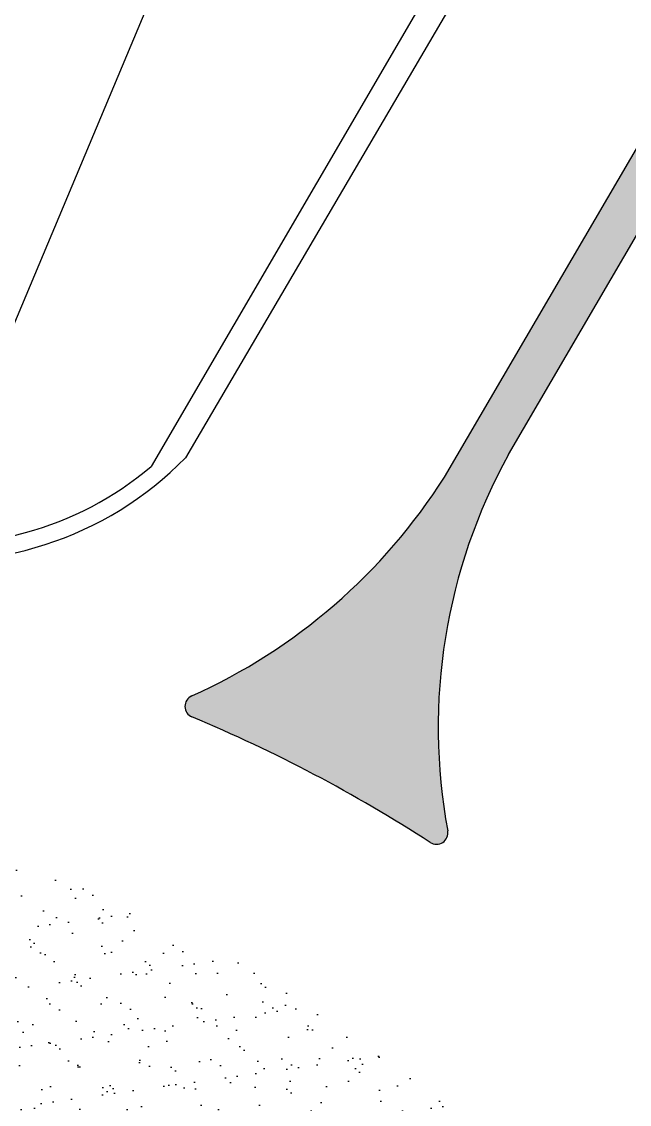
# Model space of a CAD drawing. Header units: metres. Extents: x 324293 to 653279, y 3585589 to 7191434.
# Drawn here: x 334608.55 to 334635.16, y 3600499.82 to 3600547.23 of the extents above; entities that cross this region are included whole.
import ezdxf

# ---------------------------------------------------------------- set-up
doc = ezdxf.new("R2010")
doc.units = ezdxf.units.M
for name, color, linetype in [('asfalt tarahi', 1, 'Continuous'), ('cahman', 80, 'Continuous'), ('divar', 255, 'Continuous'), ('shouldr', 6, 'Continuous')]:
    doc.layers.add(name, color=color, linetype=linetype)

msp = doc.modelspace()

# ---------------------------------------------------------------- hatches: boundary and pattern name
at = {"layer": 'cahman'}
h = msp.add_hatch(dxfattribs=at)
h.set_pattern_fill('AR-HBONE', color=30, scale=0.1, angle=0.44987, style=0)
h.set_pattern_definition([(45.449870306, (28282.74744, -2517.61144), (-0.004441556825, 0.565667987934), [1.2, -0.4]), (135.449870306, (28283.02805, -2517.3264), (-0.004441556825, 0.565667987934), [1.2, -0.4])])
edge = h.paths.add_edge_path()
edge.add_line((334652.9437, 3600571.56917), (334654.51193, 3600570.49371))
edge.add_line((334629.86785, 3600528.27128), (334679.3834, 3600613.10572))
edge.add_arc((334651.55465, 3600516.31269), 24.7654, 151.12668, 190.516419)
edge.add_arc((334626.71352, 3600511.70198), 0.5, 237.06433, 370.439739)
edge.add_arc((334590.74796, 3600456.1835), 65.65, 57.0643303, 67.3723975)
edge.add_arc((334616.19851, 3600517.24161), 0.5, 113.996989, 247.372398)
edge.add_arc((334605.57714, 3600540.91065), 25.44297, 294.171289, 327.616517)
edge.add_line((334627.06328, 3600527.28382), (334679.35469, 3600616.7624))
h = msp.add_hatch(dxfattribs=at)
h.set_pattern_fill('AR-SAND', color=256, angle=0.44987, style=0)
h.set_pattern_definition([(37.949870306, (28282.7474, -2517.6114), (-0.0781201379, 1.9262697745), [0, -1.52, 0, -1.7, 0, -1.625]), (7.94987031, (28282.7474, -2517.6114), (1.7475636851, 2.8359547187), [0, -0.82, 0, -1.37, 0, -0.525]), (327.949870306, (28281.5175, -2517.6211), (3.1140014368, 0.0301099917), [0, -0.5, 0, -1.8, 0, -2.35]), (317.94987031, (28281.5175, -2517.621), (2.9991427517, 0.901251527), [0, -0.25, 0, -1.18, 0, -1.35])])
edge = h.paths.add_edge_path()
edge.add_arc((334590.42169, 3600455.56419), 57.6, 43.7414517, 88.9811816)
edge.add_arc((334591.28317, 3600504.00659), 9.14995, 88.981182, 223.741452)
edge.add_arc((334626.28674, 3600537.50521), 57.6, 223.7414517, 268.9811816)
edge.add_arc((334625.42526, 3600489.06282), 9.14995, 268.981182, 403.741452)

# ---------------------------------------------------------------- linework, layer by layer
at = {"layer": 'asfalt tarahi', "color": 1}
for p, q in [((334679.20109, 3600636.32483, 1313.25213), (334615.71867, 3600528.12515, 1313.25213)), ((334627.06328, 3600527.28382, 1313.25213), (334679.35469, 3600616.7624, 1313.25213)), ((334629.86785, 3600528.27128, 1313.25213), (334679.3834, 3600613.10572, 1313.25213))]:
    msp.add_line(p, q, dxfattribs=at)
for centre, radius, start, end in [((334604.96231, 3600538.65145, 1313.25213), 15.05, 260.073521, 315.61932), ((334651.55465, 3600516.31269, 1313.25213), 24.7654, 151.12668, 190.516419), ((334605.57714, 3600540.91065, 1313.25213), 25.44297, 294.171289, 327.616517), ((334616.19851, 3600517.24161, 1313.25213), 0.5, 113.996989, 247.372398), ((334590.74796, 3600456.1835, 1313.25213), 65.65, 57.0643303, 67.3723975), ((334626.71352, 3600511.70198, 1313.25213), 0.5, 237.06433, 10.439739)]:
    msp.add_arc(centre, radius, start, end, dxfattribs=at)
at = {"layer": 'divar'}
msp.add_line((334602.94559, 3600521.43384, 1313.25213), (334622.26378, 3600567.46394, 1313.25213), dxfattribs=at)
at = {"layer": 'shouldr', "elevation": 1313.25213, "flags": 128}
msp.add_lwpolyline([(334679.17953, 3600639.07114), (334614.2127, 3600527.7464)], dxfattribs=at)
at = {"layer": 'shouldr'}
msp.add_arc((334604.96231, 3600538.65145, 1313.25213), 14.3, 260.073521, 310.306807, dxfattribs=at)

doc.saveas('drawing.dxf')
